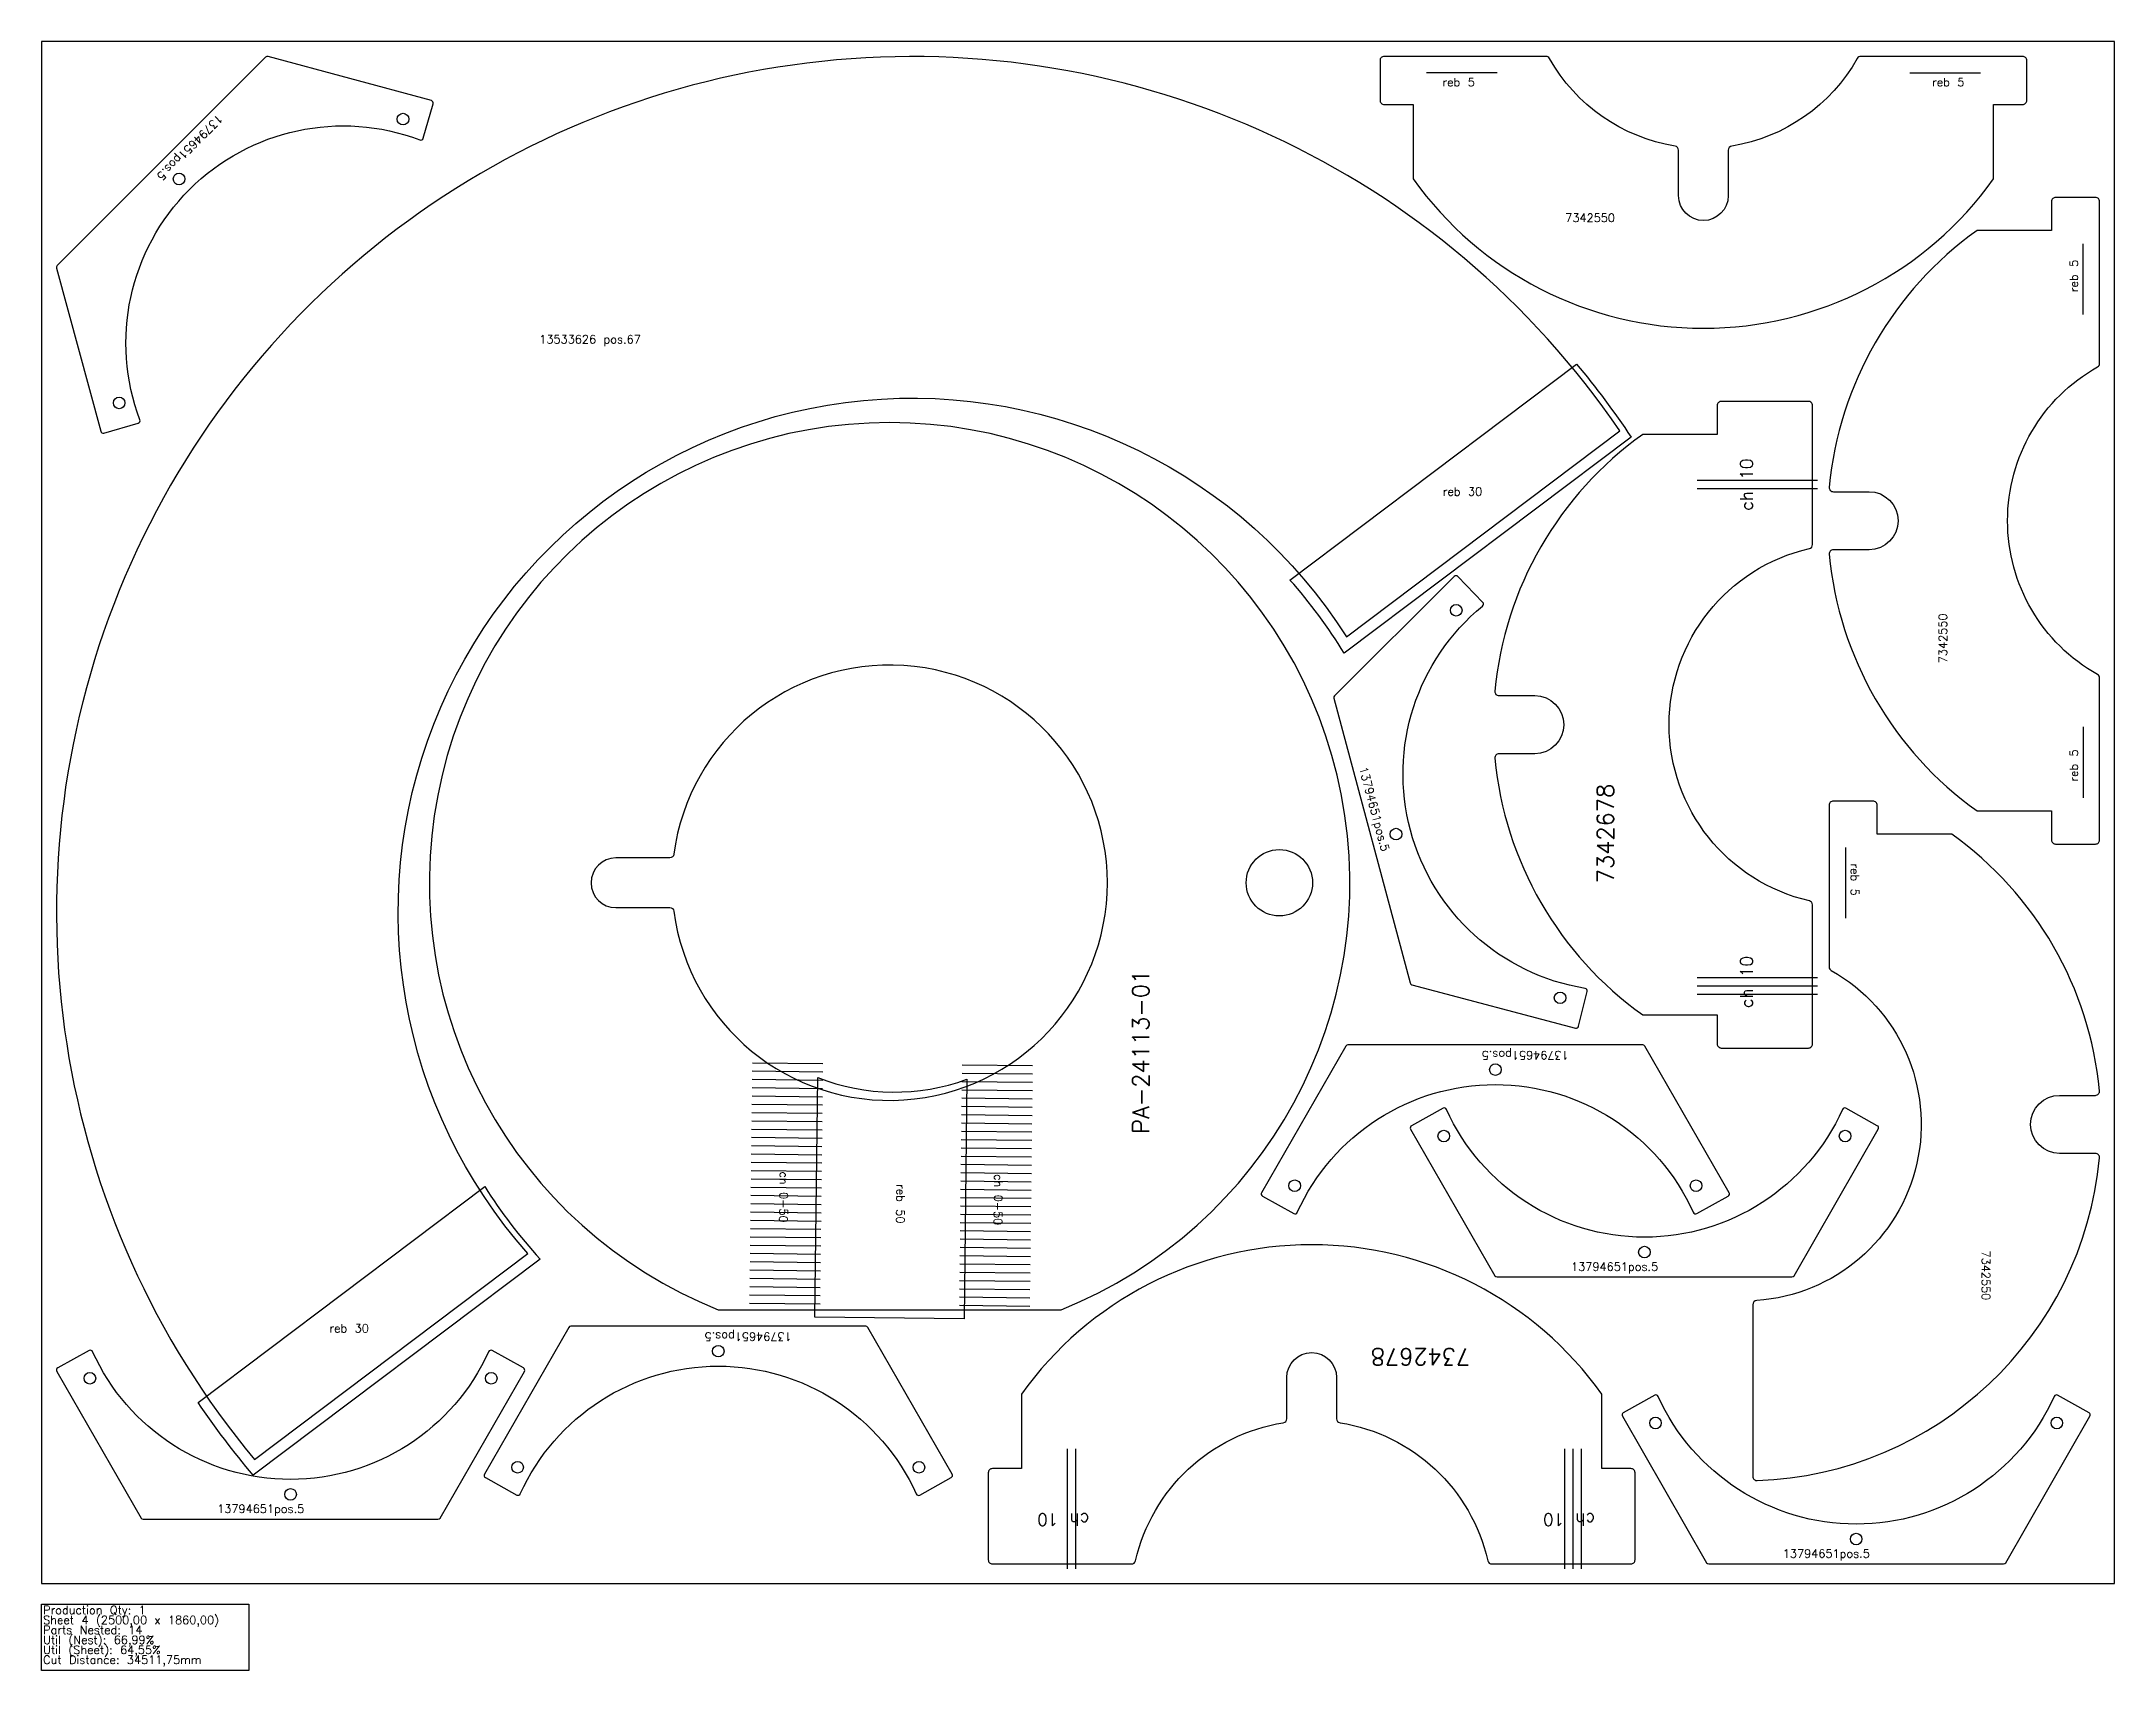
# Model space of a CAD drawing. Header units: millimetres. Extents: x 7875 to 10375, y -105 to 1860.
import ezdxf

# ---------------------------------------------------------------- set-up
doc = ezdxf.new("R2010")
doc.units = ezdxf.units.MM
for name, color, linetype in [('13533626', 7, 'Continuous'), ('13794651', 7, 'Continuous'), ('7342678', 7, 'Continuous'), ('Chanfro', 7, 'Continuous'), ('Des.', 7, 'Continuous'), ('Rebaixo', 7, 'Continuous'), ('sheet', 24, 'Continuous'), ('Stats', 7, 'Continuous'), ('Texto', 7, 'Continuous')]:
    doc.layers.add(name, color=color, linetype=linetype)
doc.styles.get("Standard").update_dxf_attribs({"font": 'txt.shx'})

msp = doc.modelspace()

# ---------------------------------------------------------------- linework, layer by layer
at = {"layer": '13533626', "color": 3}
msp.add_lwpolyline([(8461.7, 398, -1.084176), (9448.8, 1141.8), (9778.4, 1390.2, 1.049682), (8132, 149.5)], format="xyb", close=True, dxfattribs=at)
at = {"layer": '13794651', "color": 4}
for points in [[(8345.2, 1788.6), (8148.3, 1841.8, 0.268506), (8145.3, 1841), (7894, 1589.7, 0.268506), (7893.2, 1586.7), (7946.4, 1389.8, 0.418745), (7950.1, 1387.7), (7991.8, 1399.7, 0.438316), (7993.7, 1403.6, -0.645425), (8331.4, 1741.3, 0.438316), (8335.3, 1743.2), (8347.3, 1784.9, 0.418745)], [(9578.8, 1214.7), (9434.3, 1070.7, 0.268506), (9433.5, 1067.8), (9525.5, 724.4, 0.268506), (9527.7, 722.3), (9724.8, 669.9, 0.418745), (9728.5, 672.1), (9739, 714.1, 0.438316), (9736.5, 717.8, -0.645425), (9612.9, 1179, 0.438316), (9613.2, 1183.4), (9583.1, 1214.6, 0.418745)], [(9910.2, 471.4), (9808.6, 648.3, 0.268506), (9806, 649.8), (9450.5, 649.8, 0.268506), (9447.9, 648.3), (9346.3, 471.4, 0.418745), (9347.4, 467.3), (9385.3, 446.3, 0.438316), (9389.5, 447.7, -0.645425), (9867, 447.7, 0.438316), (9871.2, 446.3), (9909.1, 467.3, 0.418745)], [(9526.1, 548.1), (9627.7, 371.2, 0.268506), (9630.3, 369.7), (9985.9, 369.7, 0.268506), (9988.5, 371.2), (10090.1, 548.1, 0.418745), (10088.9, 552.2), (10051, 573.2, 0.438316), (10046.9, 571.8, -0.645425), (9569.4, 571.8, 0.438316), (9565.2, 573.2), (9527.3, 552.2, 0.418745)], [(8973.2, 131.9), (8871.6, 308.7, 0.268506), (8869, 310.2), (8513.4, 310.2, 0.268506), (8510.8, 308.7), (8409.2, 131.9, 0.418745), (8410.4, 127.7), (8448.3, 106.7, 0.438316), (8452.4, 108.1, -0.645425), (8929.9, 108.1, 0.438316), (8934.1, 106.7), (8972, 127.7, 0.418745)], [(7893.4, 255.9), (7995.1, 79, 0.268506), (7997.7, 77.5), (8353.2, 77.5, 0.268506), (8355.8, 79), (8457.4, 255.9, 0.418745), (8456.3, 260), (8418.4, 281, 0.438316), (8414.2, 279.6, -0.645425), (7936.7, 279.6, 0.438316), (7932.5, 281), (7894.6, 260, 0.418745)], [(9781.5, 201.9), (9883.1, 25.1, 0.268506), (9885.7, 23.6), (10241.2, 23.6, 0.268506), (10243.8, 25.1), (10345.4, 201.9, 0.418745), (10344.3, 206), (10306.4, 227, 0.438316), (10302.2, 225.7, -0.645425), (9824.7, 225.7, 0.438316), (9820.5, 227), (9782.6, 206, 0.418745)]]:
    msp.add_lwpolyline(points, format="xyb", close=True, dxfattribs=at)
for centre in [(8311, 1766.3), (8040.9, 1694.1), (7968.7, 1424), (9581.1, 1173.9), (9508.5, 903.9), (9706.4, 706.4), (9628.3, 619.8), (9566.1, 539.7), (10050.1, 539.7), (9386.3, 479.8), (9870.3, 479.8), (9808.1, 399.7), (8691.2, 280.2), (7933.4, 247.5), (8417.4, 247.5), (9821.4, 193.6), (10305.4, 193.6), (8449.2, 140.2), (8933.2, 140.2), (8175.4, 107.5), (10063.4, 53.6)]:
    msp.add_circle(centre, 7, dxfattribs=at)
at = {"layer": '7342678', "color": 4}
for points in [[(9675.8, 1070.9, -0.999998), (9675.8, 1000.9), (9632.7, 1000.9, 0.442098), (9627.7, 995.4, 0.217503), (9806, 685.9), (9895.8, 685.9), (9895.8, 650.9, 0.414214), (9900.8, 645.9), (10005.8, 645.9, 0.414214), (10010.8, 650.9), (10010.8, 818.5, 0.349427), (10007, 823.4, -0.796053), (10007, 1248.3, 0.349427), (10010.8, 1253.2), (10010.8, 1420.9, 0.414214), (10005.8, 1425.9), (9900.8, 1425.9, 0.414214), (9895.8, 1420.9), (9895.8, 1385.9), (9806, 1385.9, 0.217503), (9627.7, 1076.3, 0.442098), (9632.7, 1070.9)], [(9436.8, 248.6), (9436.8, 198.8, 0.368771), (9441, 193.9, -0.305794), (9619.3, 27.4, 0.349427), (9624.1, 23.6), (9791.8, 23.6, 0.414214), (9796.8, 28.6), (9796.8, 133.6, 0.414214), (9791.8, 138.6), (9756.8, 138.6), (9756.8, 228.4, 0.514857), (9056.8, 228.4), (9056.8, 138.6), (9021.8, 138.6, 0.414214), (9016.8, 133.6), (9016.8, 28.6, 0.414214), (9021.8, 23.6), (9189.5, 23.6, 0.349427), (9194.4, 27.4, -0.305794), (9372.6, 193.9, 0.368771), (9376.8, 198.8), (9376.8, 248.6, -1)]]:
    msp.add_lwpolyline(points, format="xyb", close=True, dxfattribs=at)
at = {"layer": 'Chanfro', "color": 4}
for p, q in [((9871.8, 1330.9), (10016.8, 1330.9)), ((9871.8, 1320.9), (10016.8, 1320.9)), ((9871.8, 730.9), (10016.8, 730.9)), ((9871.8, 720.9), (10016.8, 720.9)), ((9871.8, 710.9), (10016.8, 710.9)), ((9111.8, 162.6), (9111.8, 17.6)), ((9121.8, 162.6), (9121.8, 17.6)), ((9711.8, 162.6), (9711.8, 17.6)), ((9721.8, 162.6), (9721.8, 17.6)), ((9731.8, 162.6), (9731.8, 17.6))]:
    msp.add_line(p, q, dxfattribs=at)
at = {"layer": 'Chanfro', "color": 6}
for p, q in [((8732.4, 628.2), (8817.4, 627.2)), ((9070.3, 624.2), (8985.3, 625.2)), ((8732.1, 608.2), (8817.1, 607.2)), ((8732.2, 618.2), (8817.2, 617.2)), ((9070.1, 604.2), (8985.1, 605.2)), ((9070.2, 614.2), (8985.2, 615.2)), ((8731.8, 578.2), (8816.8, 577.2)), ((8731.9, 588.2), (8816.9, 587.2)), ((8732, 598.2), (8817, 597.2)), ((9069.7, 574.2), (8984.7, 575.2)), ((9069.9, 584.2), (8984.9, 585.2)), ((9070, 594.2), (8985, 595.2)), ((8731.5, 558.2), (8816.5, 557.2)), ((8731.6, 568.2), (8816.6, 567.2)), ((9069.5, 554.2), (8984.5, 555.2)), ((9069.6, 564.2), (8984.6, 565.2)), ((8731.2, 528.2), (8816.2, 527.2)), ((8731.3, 538.2), (8816.3, 537.2)), ((8731.4, 548.2), (8816.4, 547.2)), ((9069.1, 524.2), (8984.1, 525.2)), ((9069.3, 534.2), (8984.3, 535.2)), ((9069.4, 544.2), (8984.4, 545.2)), ((8730.9, 508.2), (8815.9, 507.2)), ((8731, 518.2), (8816, 517.2)), ((9068.9, 504.2), (8983.9, 505.2)), ((9069, 514.2), (8984, 515.2)), ((8730.6, 478.2), (8815.6, 477.2)), ((8730.7, 488.2), (8815.7, 487.2)), ((8730.8, 498.2), (8815.8, 497.2)), ((9068.5, 474.2), (8983.5, 475.2)), ((9068.7, 484.2), (8983.7, 485.2)), ((9068.8, 494.2), (8983.8, 495.2)), ((8730.3, 458.2), (8815.3, 457.2)), ((8730.4, 468.2), (8815.4, 467.2)), ((9068.3, 454.2), (8983.3, 455.2)), ((9068.4, 464.2), (8983.4, 465.2)), ((8730, 428.2), (8815, 427.2)), ((8730.1, 438.2), (8815.1, 437.2)), ((8730.2, 448.2), (8815.2, 447.2)), ((9067.9, 424.2), (8982.9, 425.2)), ((9068.1, 434.2), (8983.1, 435.2)), ((9068.2, 444.2), (8983.2, 445.2)), ((8729.7, 408.2), (8814.7, 407.2)), ((8729.8, 418.2), (8814.8, 417.2)), ((9067.7, 404.2), (8982.7, 405.2)), ((9067.8, 414.2), (8982.8, 415.2)), ((8729.4, 378.3), (8814.4, 377.2)), ((8729.5, 388.3), (8814.5, 387.2)), ((8729.6, 398.3), (8814.6, 397.2)), ((9067.3, 374.2), (8982.3, 375.2)), ((9067.5, 384.2), (8982.5, 385.2)), ((9067.6, 394.2), (8982.6, 395.2)), ((8729.1, 358.3), (8814.1, 357.2)), ((8729.2, 368.3), (8814.2, 367.2)), ((9067.1, 354.2), (8982.1, 355.2)), ((9067.2, 364.2), (8982.2, 365.2)), ((8728.9, 338.3), (8813.9, 337.2)), ((8729, 348.3), (8814, 347.2)), ((9066.9, 334.2), (8981.9, 335.2)), ((9067, 344.2), (8982, 345.2))]:
    msp.add_line(p, q, dxfattribs=at)
at = {"layer": 'Des.', "color": 4}
for points in [[(9849.2, 1674), (9849.2, 1728.8, 0.367736), (9845, 1733.8, -0.227958), (9693.6, 1839.5, 0.270781), (9689.3, 1842), (9494.2, 1842, 0.414214), (9489.2, 1837), (9489.2, 1789, 0.414214), (9494.2, 1784), (9529.2, 1784), (9529.2, 1694.2, 0.514857), (10229.2, 1694.2), (10229.2, 1784), (10264.2, 1784, 0.414214), (10269.2, 1789), (10269.2, 1837, 0.414214), (10264.2, 1842), (10069.2, 1842, 0.270781), (10064.8, 1839.5, -0.227958), (9913.4, 1733.8, 0.367736), (9909.2, 1728.8), (9909.2, 1674, -0.999999)], [(10079, 1316.9, -0.999999), (10079, 1246.9), (10035.9, 1246.9, 0.442098), (10030.9, 1241.4, 0.217503), (10209.2, 931.9), (10299, 931.9), (10299, 896.9, 0.414214), (10304, 891.9), (10352, 891.9, 0.414214), (10357, 896.9), (10357, 1092, 0.270781), (10354.5, 1096.3, -0.584413), (10354.5, 1467.5, 0.270781), (10357, 1471.8), (10357, 1666.9, 0.414214), (10352, 1671.9), (10304, 1671.9, 0.414214), (10299, 1666.9), (10299, 1631.9), (10209.2, 1631.9, 0.217503), (10030.9, 1322.4, 0.442098), (10035.9, 1316.9)], [(10088.8, 903.8), (10088.8, 938.8, 0.414214), (10083.8, 943.8), (10035.8, 943.8, 0.414214), (10030.8, 938.8), (10030.8, 743.7, 0.270781), (10033.4, 739.4, -0.744425), (9943.5, 341.3, 0.394185), (9938.8, 336.3), (9938.8, 129.1, 0.424591), (9944, 124.1, 0.376756), (10356.9, 513.3, 0.442098), (10351.9, 518.8), (10308.8, 518.8, -0.999999), (10308.8, 588.8), (10351.9, 588.8, 0.442098), (10356.9, 594.3, 0.217503), (10178.6, 903.8)]]:
    msp.add_lwpolyline(points, format="xyb", close=True, dxfattribs=at)
at = {"layer": 'Des.', "color": 6}
for points in [[(8690.9, 330.2), (9104.7, 330.2, 5.17204)], [(8637.6, 810.9, 15.220011), (8637.6, 879.6, -0.376283), (8632.6, 875.2), (8567.8, 875.2, 0.999998), (8567.8, 815.2), (8632.6, 815.2, -0.376283)]]:
    msp.add_lwpolyline(points, format="xyb", close=True, dxfattribs=at)
msp.add_circle((9367.8, 845.2), 40, dxfattribs=at)
at = {"layer": 'Rebaixo', "color": 4}
for p, q in [((9630.4, 1822), (9545.2, 1822)), ((10128, 1822), (10213.3, 1822)), ((10337, 1530.7), (10337, 1616)), ((10337, 1033.1), (10337, 947.8)), ((10050.8, 802.6), (10050.8, 887.9))]:
    msp.add_line(p, q, dxfattribs=at)
at = {"layer": 'Rebaixo', "color": 3}
for points in [[(9726.3, 1470.9, -0.02641), (9792, 1382.8), (9446, 1122, 0.045176), (9380.6, 1210.4)], [(8409.5, 478.7, 0.045176), (8476.4, 391.4), (8130.4, 130.7, -0.02641), (8063.8, 218.2)]]:
    msp.add_lwpolyline(points, format="xyb", close=True, dxfattribs=at)
at = {"layer": 'Rebaixo', "color": 6}
msp.add_lwpolyline([(8991.1, 608.2), (8987.7, 319.1), (8807.7, 321.3), (8811.2, 610.4, 0.184269)], format="xyb", close=True, dxfattribs=at)
at = {"layer": 'sheet', "color": 7}
msp.add_lwpolyline([(7875, 0), (10375, 0), (10375, 1860), (7875, 1860)], close=True, dxfattribs=at)
at = {"layer": 'Stats', "color": 151}
msp.add_lwpolyline([(7875, -25), (8125, -25), (8125, -105), (7875, -105), (7875, -25)], close=True, dxfattribs=at)

# ---------------------------------------------------------------- texts
at = {"layer": 'Chanfro', "color": 4, "char_height": 15, "width": 89.931, "attachment_point": 1}
for insert, rotation in [((9923.7, 1294.1), 90), ((9923.7, 694.1), 90), ((9138.6, 69.5), 180), ((9748.6, 69.5), 180)]:
    msp.add_mtext('ch 10', dxfattribs=dict(at, insert=insert, rotation=rotation))
at = {"layer": 'Chanfro', "color": 6, "char_height": 10, "rotation": 269.3123}
for insert, attachment_point in [((8765.5, 496.9), 7), ((9034.1, 493.7), 1)]:
    msp.add_mtext_dynamic_manual_height_columns('ch 0-50', width=85.625, gutter_width=12.5, heights=[0], dxfattribs=dict(at, insert=insert, attachment_point=attachment_point))
at = {"layer": 'Rebaixo', "color": 4, "char_height": 10, "width": 38.916}
for insert, attachment_point in [((9564.6, 1805.9), 7), ((10193.9, 1805.9), 9)]:
    msp.add_mtext('reb 5', dxfattribs=dict(at, insert=insert, attachment_point=attachment_point))
for insert, attachment_point, rotation in [((10320.9, 1596.6), 3, 90), ((10320.9, 967.2), 1, 90), ((10066.9, 868.5), 1, 270)]:
    msp.add_mtext('reb 5', dxfattribs=dict(at, insert=insert, attachment_point=attachment_point, rotation=rotation))
at = {"layer": 'Rebaixo', "color": 3, "char_height": 10, "width": 155.468, "attachment_point": 3}
for insert in [(9612.4, 1322.1), (8269.8, 312.8)]:
    msp.add_mtext('reb 30', dxfattribs=dict(at, insert=insert))
at = {"layer": 'Rebaixo', "color": 6, "insert": (8916.3, 481.7), "char_height": 10, "attachment_point": 1, "rotation": 269.3123}
msp.add_mtext_dynamic_manual_height_columns('reb 50', width=62.725, gutter_width=12.5, heights=[0], dxfattribs=at)
at = {"layer": 'Stats', "color": 60}
for s, p in [('Sheet 4 (2500,00 x 1860,00)', (7877, -49)), ('Production Qty: 1', (7877, -37)), ('Parts Nested: 14', (7877, -61)), ('Util (Nest): 66,99%', (7877, -73)), ('Util (Sheet): 64,55%', (7877, -85)), ('Cut Distance: 34511,75mm', (7877, -97))]:
    msp.add_text(s, height=10, dxfattribs=at).set_placement(p)
at = {"layer": 'Texto', "color": 4}
for s, insert, char_height, width, attachment_point, rotation in [('{\\W5.21452;  }13794651pos.5', (8094.7, 1765.6), 10, 175.206, 1, 225), ('7342550', (10163, 1110), 10, 452.724, 1, 90), ('{\\W5.21452;  }13794651pos.5', (9473.6, 986.2), 10, 175.206, 1, 285), ('7342678', (9751, 844.6), 20, 370.334, 1, 90), ('{\\W5.21452;  }13794651pos.5', (9716.8, 632.2), 10, 175.206, 1, 180), ('7342550', (10224.9, 401.6), 10, 452.724, 1, 270), ('{\\W5.21452;  }13794651pos.5', (8779.7, 292.7), 10, 175.206, 1, 180), ('7342678', (9598.1, 283.4), 20, 370.334, 7, 180)]:
    msp.add_mtext(s, dxfattribs=dict(at, insert=insert, char_height=char_height, width=width, attachment_point=attachment_point, rotation=rotation))
at = {"layer": 'Texto', "color": 4, "char_height": 10, "attachment_point": 1}
for s, insert, width in [('7342550', (9712.6, 1652.3), 452.724), ('{\\W5.21452;  }13794651pos.5', (9719.6, 387.2), 175.206), ('{\\W5.21452;  }13794651pos.5', (8086.9, 95.1), 175.206), ('{\\W5.21452;  }13794651pos.5', (9974.9, 41.1), 175.206)]:
    msp.add_mtext(s, dxfattribs=dict(at, insert=insert, width=width))
at = {"layer": 'Texto', "color": 3, "insert": (8475.3, 1505.8), "char_height": 10, "width": 844.32, "attachment_point": 1}
msp.add_mtext('13533626 pos.67', dxfattribs=at)
at = {"layer": 'Texto', "color": 6, "insert": (9190.7, 542.3), "char_height": 20, "width": 448.851, "attachment_point": 1, "rotation": 90}
msp.add_mtext('PA-24113-01', dxfattribs=at)

doc.saveas('drawing.dxf')
